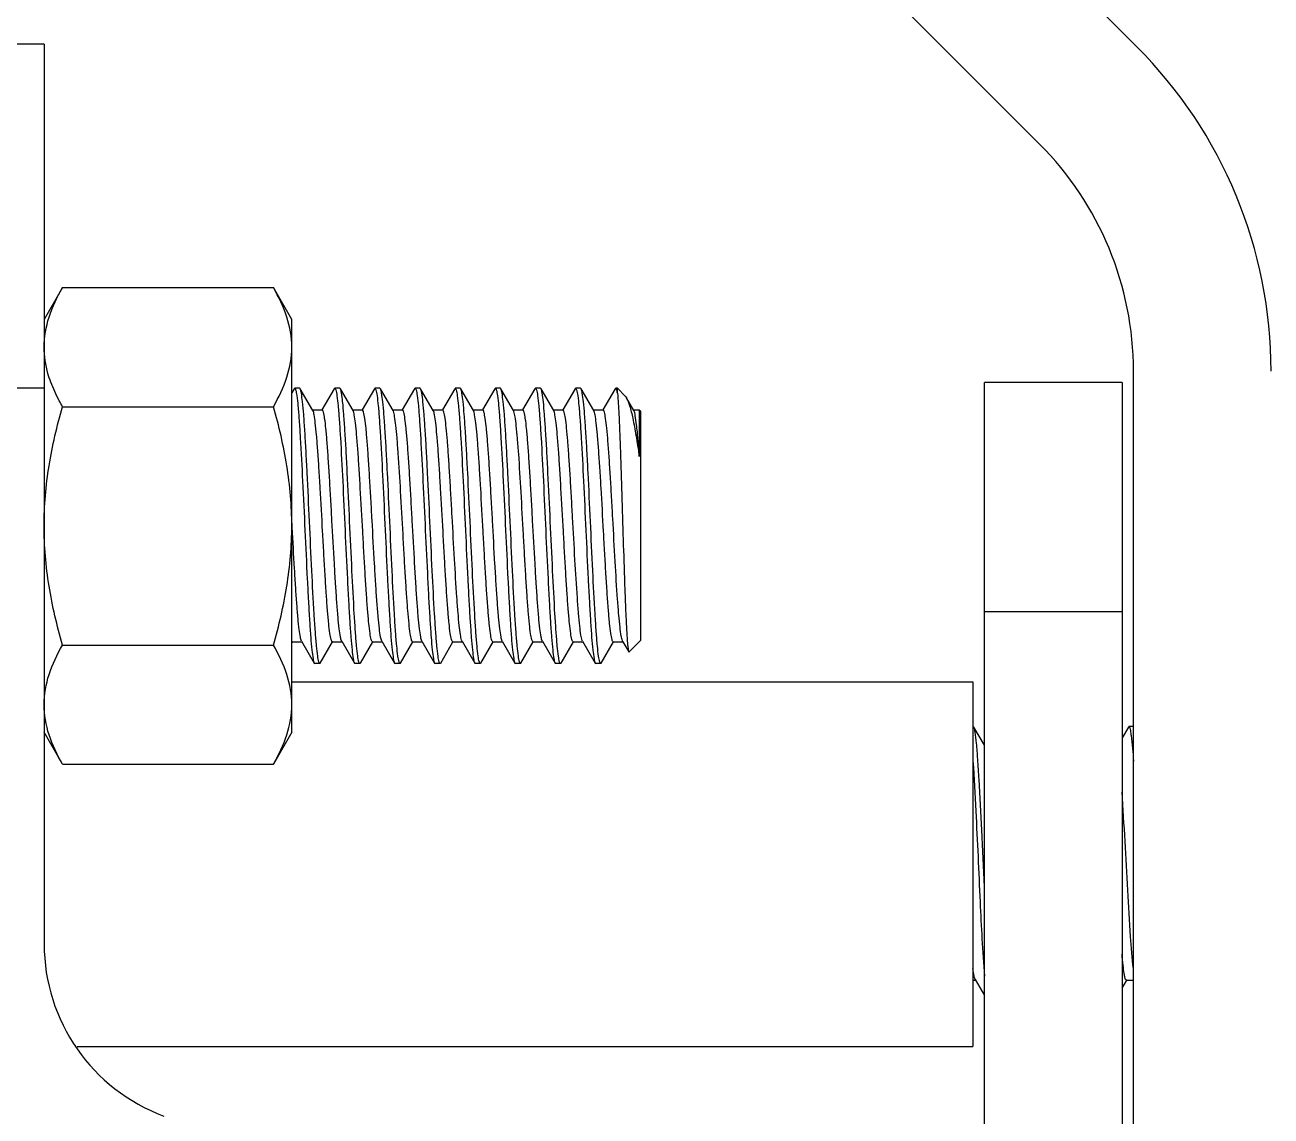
# Model space of a CAD drawing. Extents: x 27938 to 1507990, y 110129 to 923079.
# Drawn here: x 551778 to 552409, y 341411 to 341964 of the extents above; entities that cross this region are included whole.
import ezdxf

# ---------------------------------------------------------------- set-up
doc = ezdxf.new("R2010")
doc.units = 0
doc.header["$LTSCALE"] = 1000
doc.header["$MEASUREMENT"] = 0

msp = doc.modelspace()

# ---------------------------------------------------------------- linework, layer by layer
at = {"linetype": 'Continuous'}
for p, q in [((552044.68, 342249.03), (552340.88, 341952.82)), ((552291.6, 341903.54), (551995.39, 342199.75)), ((551787.47, 341954.08), (551717.78, 341954.08)), ((551787.47, 341954.08), (551787.47, 341498.38)), ((551796.81, 341830.83), (551787.47, 341814.66)), ((551796.81, 341830.83), (551903.59, 341830.83)), ((551912.93, 341814.66), (551903.59, 341830.83)), ((551912.93, 341605.62), (551912.93, 341814.66)), ((552263.73, 341025.74), (552263.73, 341782.74)), ((552333.42, 341782.74), (552263.73, 341782.74)), ((552333.42, 341782.74), (552333.42, 340714.07)), ((552339.23, 341294.87), (552339.23, 341788.55)), ((551787.47, 341779.84), (551717.78, 341779.84)), ((551914.11, 341779.61), (551912.93, 341777.56)), ((551914.11, 341779.61), (551914.37, 341779.84)), ((551916.91, 341779.84), (551914.37, 341779.84)), ((551916.91, 341779.84), (551914.37, 341779.84)), ((551914.37, 341779.84), (551914.41, 341779.83)), ((551917.17, 341779.61), (551916.91, 341779.84)), ((551923.59, 341768.53), (551917.17, 341779.61)), ((551934.44, 341779.61), (551928.21, 341768.87)), ((551934.44, 341779.61), (551934.7, 341779.84)), ((551937.24, 341779.84), (551934.7, 341779.84)), ((551937.24, 341779.84), (551934.7, 341779.84)), ((551934.7, 341779.84), (551934.74, 341779.83)), ((551937.5, 341779.61), (551937.24, 341779.84)), ((551943.92, 341768.53), (551937.5, 341779.61)), ((551954.77, 341779.61), (551948.54, 341768.87)), ((551954.77, 341779.61), (551955.03, 341779.84)), ((551957.57, 341779.84), (551955.03, 341779.84)), ((551957.57, 341779.84), (551955.03, 341779.84)), ((551955.03, 341779.84), (551955.07, 341779.83)), ((551957.83, 341779.61), (551957.57, 341779.84)), ((551964.25, 341768.53), (551957.83, 341779.61)), ((551975.1, 341779.61), (551968.87, 341768.87)), ((551975.1, 341779.61), (551975.36, 341779.84)), ((551977.9, 341779.84), (551975.36, 341779.84)), ((551977.9, 341779.84), (551975.36, 341779.84)), ((551975.36, 341779.84), (551975.39, 341779.83)), ((551978.16, 341779.61), (551977.9, 341779.84)), ((551984.58, 341768.53), (551978.16, 341779.61)), ((551995.42, 341779.61), (551989.2, 341768.87)), ((551995.42, 341779.61), (551995.68, 341779.84)), ((551998.22, 341779.84), (551995.68, 341779.84)), ((551998.22, 341779.84), (551995.68, 341779.84)), ((551995.68, 341779.84), (551995.72, 341779.83)), ((551998.48, 341779.61), (551998.22, 341779.84)), ((552004.9, 341768.53), (551998.48, 341779.61)), ((552015.75, 341779.61), (552009.52, 341768.87)), ((552015.75, 341779.61), (552016.01, 341779.84)), ((552018.55, 341779.84), (552016.01, 341779.84)), ((552018.55, 341779.84), (552016.01, 341779.84)), ((552016.01, 341779.84), (552016.05, 341779.83)), ((552018.81, 341779.61), (552018.55, 341779.84)), ((552025.23, 341768.53), (552018.81, 341779.61)), ((552036.08, 341779.61), (552029.85, 341768.87)), ((552036.08, 341779.61), (552036.34, 341779.84)), ((552038.88, 341779.84), (552036.34, 341779.84)), ((552038.88, 341779.84), (552036.34, 341779.84)), ((552036.34, 341779.84), (552036.38, 341779.83)), ((552039.14, 341779.61), (552038.88, 341779.84)), ((552045.56, 341768.53), (552039.14, 341779.61)), ((552056.41, 341779.61), (552050.18, 341768.87)), ((552056.41, 341779.61), (552056.67, 341779.84)), ((552059.21, 341779.84), (552056.67, 341779.84)), ((552059.21, 341779.84), (552056.67, 341779.84)), ((552056.67, 341779.84), (552056.71, 341779.83)), ((552059.47, 341779.61), (552059.21, 341779.84)), ((552065.89, 341768.53), (552059.47, 341779.61)), ((552076.74, 341779.61), (552070.51, 341768.87)), ((552077, 341779.84), (552076.74, 341779.61)), ((552077.87, 341779.84), (552077, 341779.84)), ((552081.81, 341775.9), (552077.87, 341779.84)), ((552077.87, 341777.29), (552077.87, 341779.84)), ((551796.81, 341770.48), (551903.59, 341770.48)), ((552086.22, 341768.53), (552082.47, 341775)), ((551928.33, 341768.8), (551923.44, 341768.8)), ((551948.66, 341768.8), (551943.77, 341768.8)), ((551968.98, 341768.8), (551964.09, 341768.8)), ((551964.4, 341768.2), (551964.25, 341768.53)), ((551989.31, 341768.8), (551984.42, 341768.8)), ((552009.64, 341768.8), (552004.75, 341768.8)), ((552029.97, 341768.8), (552025.08, 341768.8)), ((552025.42, 341768.11), (552025.23, 341768.53)), ((552050.3, 341768.8), (552045.41, 341768.8)), ((552070.62, 341768.8), (552065.73, 341768.8)), ((552088.91, 341768.8), (552086.06, 341768.8)), ((552089.49, 341768.22), (552088.91, 341768.8)), ((552088.91, 341768.8), (552088.91, 341745.34)), ((552089.49, 341768.22), (552089.49, 341652.06)), ((551913.08, 341710.15), (551912.93, 341712.98)), ((551913.12, 341709.41), (551913.08, 341710.15)), ((552333.42, 341666.58), (552263.73, 341666.58)), ((551912.93, 341650.88), (551913.23, 341651.41)), ((551913.12, 341651.48), (551918.01, 341651.48)), ((551917.86, 341651.74), (551924.28, 341640.67)), ((551927.34, 341640.67), (551933.56, 341651.41)), ((551933.45, 341651.48), (551938.34, 341651.48)), ((551938.18, 341651.74), (551944.6, 341640.67)), ((551947.66, 341640.67), (551953.89, 341651.41)), ((551953.78, 341651.48), (551958.67, 341651.48)), ((551958.51, 341651.74), (551964.93, 341640.67)), ((551967.99, 341640.67), (551974.22, 341651.41)), ((551974.1, 341651.48), (551978.99, 341651.48)), ((551978.84, 341651.74), (551985.26, 341640.67)), ((551988.32, 341640.67), (551994.55, 341651.41)), ((551994.43, 341651.48), (551999.32, 341651.48)), ((551999.17, 341651.74), (552005.59, 341640.67)), ((552008.65, 341640.67), (552014.87, 341651.41)), ((552014.76, 341651.48), (552019.65, 341651.48)), ((552019.5, 341651.74), (552025.92, 341640.67)), ((552028.98, 341640.67), (552035.2, 341651.41)), ((552035.09, 341651.48), (552039.98, 341651.48)), ((552039.82, 341651.74), (552046.24, 341640.67)), ((552049.3, 341640.67), (552055.53, 341651.41)), ((552055.42, 341651.48), (552060.31, 341651.48)), ((552060.15, 341651.75), (552059.97, 341652.16)), ((552060.15, 341651.74), (552066.57, 341640.67)), ((552069.63, 341640.67), (552075.86, 341651.41)), ((552075.74, 341651.48), (552080.63, 341651.48)), ((552080.48, 341651.74), (552080.38, 341651.95)), ((552080.48, 341651.74), (552080.63, 341651.48)), ((552080.63, 341651.48), (552083.58, 341646.4)), ((552089.49, 341652.06), (552083.76, 341646.33)), ((551796.81, 341649.79), (551903.59, 341649.79)), ((552083.58, 341646.4), (552083.76, 341646.33)), ((551924.28, 341640.67), (551924.54, 341640.44)), ((551927.08, 341640.44), (551924.54, 341640.44)), ((551927.08, 341640.44), (551924.54, 341640.44)), ((551927.08, 341640.44), (551927.04, 341640.45)), ((551927.34, 341640.67), (551927.08, 341640.44)), ((551944.6, 341640.67), (551944.86, 341640.44)), ((551947.4, 341640.44), (551944.86, 341640.44)), ((551947.4, 341640.44), (551944.86, 341640.44)), ((551947.4, 341640.44), (551947.37, 341640.45)), ((551947.66, 341640.67), (551947.4, 341640.44)), ((551964.93, 341640.67), (551965.19, 341640.44)), ((551967.73, 341640.44), (551965.19, 341640.44)), ((551967.73, 341640.44), (551965.19, 341640.44)), ((551967.73, 341640.44), (551967.69, 341640.45)), ((551967.99, 341640.67), (551967.73, 341640.44)), ((551985.26, 341640.67), (551985.52, 341640.44)), ((551988.06, 341640.44), (551985.52, 341640.44)), ((551988.06, 341640.44), (551985.52, 341640.44)), ((551988.06, 341640.44), (551988.02, 341640.45)), ((551988.32, 341640.67), (551988.06, 341640.44)), ((552005.59, 341640.67), (552005.85, 341640.44)), ((552008.39, 341640.44), (552005.85, 341640.44)), ((552008.39, 341640.44), (552005.85, 341640.44)), ((552008.39, 341640.44), (552008.35, 341640.45)), ((552008.65, 341640.67), (552008.39, 341640.44)), ((552025.92, 341640.67), (552026.18, 341640.44)), ((552028.72, 341640.44), (552026.18, 341640.44)), ((552028.72, 341640.44), (552026.18, 341640.44)), ((552028.72, 341640.44), (552028.68, 341640.45)), ((552028.98, 341640.67), (552028.72, 341640.44)), ((552046.24, 341640.67), (552046.5, 341640.44)), ((552049.04, 341640.44), (552046.5, 341640.44)), ((552049.04, 341640.44), (552046.5, 341640.44)), ((552049.04, 341640.44), (552049.01, 341640.45)), ((552049.3, 341640.67), (552049.04, 341640.44)), ((552066.57, 341640.67), (552066.83, 341640.44)), ((552069.37, 341640.44), (552066.83, 341640.44)), ((552069.37, 341640.44), (552066.83, 341640.44)), ((552069.37, 341640.44), (552069.33, 341640.45)), ((552069.63, 341640.67), (552069.37, 341640.44)), ((551912.93, 341631.15), (552257.92, 341631.15)), ((552257.92, 341631.15), (552257.92, 341446.46)), ((552258.37, 341608.28), (552258.11, 341608.5)), ((552263.73, 341599.03), (552258.37, 341608.28)), ((552336.63, 341608.28), (552333.42, 341602.75)), ((552336.63, 341608.28), (552336.88, 341608.5)), ((552339.43, 341608.5), (552336.88, 341608.5)), ((552339.43, 341608.5), (552336.88, 341608.5)), ((551796.81, 341589.45), (551787.47, 341605.62)), ((551912.93, 341605.62), (551903.59, 341589.45)), ((551796.81, 341589.45), (551903.59, 341589.45)), ((552257.92, 341480.14), (552259.37, 341480.14)), ((552259.06, 341480.41), (552263.73, 341472.35)), ((552333.42, 341476.07), (552335.79, 341480.14)), ((552335.63, 341480.14), (552339.23, 341480.14)), ((551804.16, 341446.46), (552257.92, 341446.46))]:
    msp.add_line(p, q, dxfattribs=at)
for centre, radius, start, end in [((552176.61, 341788.55), 232.32, 0, 45), ((552176.61, 341788.55), 162.62, 0, 45), ((551880.4, 341498.38), 162.62, 180, 249.68249), ((551880.4, 341498.38), 92.93, 180, 249.68249)]:
    msp.add_arc(centre, radius, start, end, dxfattribs=at)
for points, knots in [([(551787.47, 341800.66), (551787.47, 341805.81), (551789.4, 341816.47), (551794.07, 341826.09), (551796.81, 341830.83)], [0, 0, 0, 0, 0.485069, 1, 1, 1, 1]), ([(551912.93, 341800.66), (551912.93, 341805.81), (551911, 341816.47), (551906.32, 341826.09), (551903.59, 341830.83)], [0, 0, 0, 0, 0.485069, 1, 1, 1, 1]), ([(551790.87, 341782.86), (551790.33, 341784.32), (551788.42, 341790.06), (551787.47, 341796.15), (551787.47, 341800.66)], [0, 0, 0, 0, 0.255881, 1, 1, 1, 1]), ([(551903.59, 341770.48), (551906.32, 341775.22), (551911, 341784.85), (551912.93, 341795.51), (551912.93, 341800.66)], [0, 0, 0, 0, 0.514931, 1, 1, 1, 1]), ([(551796.81, 341770.48), (551796.22, 341771.5), (551794, 341775.5), (551792.06, 341779.67), (551790.87, 341782.86)], [0, 0, 0, 0, 0.255395, 1, 1, 1, 1]), ([(551914.41, 341779.83), (551914.45, 341779.82), (551914.69, 341779.63), (551914.77, 341779.33), (551914.84, 341779.09)], [0, 0, 0, 0, 0.14607, 1, 1, 1, 1]), ([(551914.84, 341779.09), (551915.15, 341778.13), (551915.55, 341775.39), (551916.12, 341770.29), (551916.67, 341763.18), (551917.5, 341750.47), (551918.45, 341731.83), (551919.55, 341707.94), (551920.5, 341687.66), (551921.3, 341672.39), (551921.86, 341662.56), (551922.45, 341654.32), (551922.96, 341647.88), (551923.58, 341643.59), (551923.9, 341641.32), (551924.28, 341640.67)], [0, 0, 0, 0, 0.021893, 0.059338, 0.11121, 0.175832, 0.33449, 0.514559, 0.692469, 0.77323, 0.844901, 0.90513, 0.951948, 0.983856, 1, 1, 1, 1]), ([(551926.6, 341641.19), (551926.3, 341642.15), (551925.9, 341644.88), (551925.33, 341649.99), (551924.78, 341657.09), (551923.95, 341669.8), (551923, 341688.44), (551921.89, 341712.33), (551920.95, 341732.62), (551920.15, 341747.88), (551919.58, 341757.72), (551919, 341765.96), (551918.48, 341772.4), (551917.87, 341776.69), (551917.55, 341778.96), (551917.17, 341779.61)], [0, 0, 0, 0, 0.02187, 0.059297, 0.111154, 0.175764, 0.334422, 0.514507, 0.692435, 0.773208, 0.844889, 0.905123, 0.951944, 0.983855, 1, 1, 1, 1]), ([(551934.74, 341779.83), (551934.78, 341779.82), (551935.02, 341779.64), (551935.09, 341779.33), (551935.17, 341779.1)], [0, 0, 0, 0, 0.146483, 1, 1, 1, 1]), ([(551935.17, 341779.1), (551935.48, 341778.14), (551935.88, 341775.41), (551936.45, 341770.31), (551937, 341763.2), (551937.82, 341750.5), (551938.77, 341731.85), (551939.88, 341707.97), (551940.82, 341687.68), (551941.62, 341672.4), (551942.19, 341662.57), (551942.78, 341654.33), (551943.29, 341647.89), (551943.91, 341643.59), (551944.23, 341641.32), (551944.6, 341640.67)], [0, 0, 0, 0, 0.021833, 0.05923, 0.111064, 0.175659, 0.33431, 0.514413, 0.692368, 0.773157, 0.844855, 0.905103, 0.951934, 0.983852, 1, 1, 1, 1]), ([(551946.93, 341641.19), (551946.62, 341642.15), (551946.22, 341644.89), (551945.65, 341649.99), (551945.1, 341657.1), (551944.28, 341669.81), (551943.33, 341688.45), (551942.22, 341712.34), (551941.28, 341732.62), (551940.48, 341747.89), (551939.91, 341757.72), (551939.33, 341765.96), (551938.81, 341772.4), (551938.2, 341776.69), (551937.87, 341778.96), (551937.5, 341779.61)], [0, 0, 0, 0, 0.02189, 0.059333, 0.111204, 0.175825, 0.334482, 0.514553, 0.692464, 0.773225, 0.844897, 0.905128, 0.951947, 0.983856, 1, 1, 1, 1]), ([(551955.07, 341779.83), (551955.11, 341779.82), (551955.34, 341779.64), (551955.42, 341779.35), (551955.49, 341779.12)], [0, 0, 0, 0, 0.14739, 1, 1, 1, 1]), ([(551955.49, 341779.12), (551955.8, 341778.16), (551956.2, 341775.44), (551956.77, 341770.36), (551957.32, 341763.26), (551958.15, 341750.57), (551959.1, 341731.92), (551960.21, 341708.02), (551961.15, 341687.72), (551961.95, 341672.43), (551962.52, 341662.59), (551963.1, 341654.34), (551963.62, 341647.89), (551964.23, 341643.59), (551964.56, 341641.32), (551964.93, 341640.67)], [0, 0, 0, 0, 0.021699, 0.058987, 0.110742, 0.175283, 0.333897, 0.514056, 0.692114, 0.772961, 0.844719, 0.905022, 0.951896, 0.98384, 1, 1, 1, 1]), ([(551967.26, 341641.18), (551966.95, 341642.14), (551966.55, 341644.87), (551965.98, 341649.97), (551965.43, 341657.08), (551964.61, 341669.78), (551963.66, 341688.43), (551962.55, 341712.32), (551961.61, 341732.61), (551960.81, 341747.88), (551960.24, 341757.71), (551959.66, 341765.95), (551959.14, 341772.39), (551958.52, 341776.69), (551958.2, 341778.96), (551957.83, 341779.61)], [0, 0, 0, 0, 0.021836, 0.059237, 0.111077, 0.175677, 0.334321, 0.514424, 0.692372, 0.773156, 0.844853, 0.905103, 0.951936, 0.983852, 1, 1, 1, 1]), ([(551975.39, 341779.83), (551975.44, 341779.82), (551975.68, 341779.64), (551975.75, 341779.33), (551975.83, 341779.09)], [0, 0, 0, 0, 0.146196, 1, 1, 1, 1]), ([(551975.83, 341779.09), (551976.14, 341778.13), (551976.54, 341775.4), (551977.11, 341770.29), (551977.66, 341763.18), (551978.48, 341750.48), (551979.43, 341731.83), (551980.54, 341707.95), (551981.48, 341687.66), (551982.28, 341672.39), (551982.85, 341662.56), (551983.43, 341654.32), (551983.95, 341647.88), (551984.56, 341643.59), (551984.89, 341641.32), (551985.26, 341640.67)], [0, 0, 0, 0, 0.021874, 0.059306, 0.111169, 0.175785, 0.334437, 0.514518, 0.69244, 0.773206, 0.844885, 0.905122, 0.951944, 0.983855, 1, 1, 1, 1]), ([(551987.59, 341641.17), (551987.28, 341642.12), (551986.89, 341644.85), (551986.32, 341649.93), (551985.77, 341657.03), (551984.94, 341669.73), (551983.99, 341688.37), (551982.88, 341712.27), (551981.94, 341732.57), (551981.14, 341747.85), (551980.57, 341757.69), (551979.98, 341765.94), (551979.47, 341772.39), (551978.85, 341776.69), (551978.53, 341778.96), (551978.16, 341779.61)], [0, 0, 0, 0, 0.021728, 0.059039, 0.110811, 0.175364, 0.333989, 0.514137, 0.692171, 0.773007, 0.844751, 0.905041, 0.951904, 0.983842, 1, 1, 1, 1]), ([(551995.72, 341779.83), (551995.76, 341779.82), (551996.01, 341779.63), (551996.08, 341779.33), (551996.16, 341779.09)], [0, 0, 0, 0, 0.146015, 1, 1, 1, 1]), ([(551996.16, 341779.09), (551996.46, 341778.12), (551996.86, 341775.39), (551997.43, 341770.28), (551997.98, 341763.17), (551998.81, 341750.47), (551999.76, 341731.82), (552000.87, 341707.94), (552001.81, 341687.65), (552002.61, 341672.39), (552003.18, 341662.56), (552003.76, 341654.32), (552004.28, 341647.88), (552004.89, 341643.59), (552005.21, 341641.32), (552005.59, 341640.67)], [0, 0, 0, 0, 0.021902, 0.059353, 0.11123, 0.175855, 0.334516, 0.514581, 0.692484, 0.773243, 0.844911, 0.905136, 0.951951, 0.983857, 1, 1, 1, 1]), ([(552007.92, 341641.19), (552007.61, 341642.15), (552007.21, 341644.89), (552006.64, 341649.99), (552006.09, 341657.1), (552005.26, 341669.8), (552004.31, 341688.45), (552003.21, 341712.33), (552002.26, 341732.62), (552001.46, 341747.89), (552000.9, 341757.72), (552000.31, 341765.96), (551999.8, 341772.4), (551999.18, 341776.69), (551998.86, 341778.96), (551998.48, 341779.61)], [0, 0, 0, 0, 0.021885, 0.059324, 0.11119, 0.175807, 0.334466, 0.514541, 0.692458, 0.773225, 0.8449, 0.90513, 0.951948, 0.983856, 1, 1, 1, 1]), ([(552016.05, 341779.83), (552016.09, 341779.82), (552016.33, 341779.64), (552016.41, 341779.34), (552016.48, 341779.1)], [0, 0, 0, 0, 0.146759, 1, 1, 1, 1]), ([(552016.48, 341779.1), (552016.79, 341778.14), (552017.19, 341775.42), (552017.76, 341770.32), (552018.31, 341763.22), (552019.13, 341750.52), (552020.09, 341731.87), (552021.19, 341707.98), (552022.14, 341687.69), (552022.93, 341672.41), (552023.5, 341662.58), (552024.09, 341654.33), (552024.6, 341647.89), (552025.22, 341643.59), (552025.54, 341641.32), (552025.92, 341640.67)], [0, 0, 0, 0, 0.021792, 0.059156, 0.110966, 0.175545, 0.334187, 0.514308, 0.692293, 0.7731, 0.844815, 0.905079, 0.951923, 0.983848, 1, 1, 1, 1]), ([(552028.24, 341641.19), (552027.94, 341642.15), (552027.54, 341644.89), (552026.97, 341649.99), (552026.42, 341657.1), (552025.59, 341669.8), (552024.64, 341688.45), (552023.53, 341712.33), (552022.59, 341732.62), (552021.79, 341747.89), (552021.22, 341757.72), (552020.64, 341765.96), (552020.12, 341772.4), (552019.51, 341776.69), (552019.19, 341778.96), (552018.81, 341779.61)], [0, 0, 0, 0, 0.021878, 0.059312, 0.111177, 0.175794, 0.334448, 0.514526, 0.692445, 0.773211, 0.844888, 0.905123, 0.951945, 0.983855, 1, 1, 1, 1]), ([(552036.38, 341779.83), (552036.42, 341779.82), (552036.66, 341779.64), (552036.73, 341779.34), (552036.81, 341779.1)], [0, 0, 0, 0, 0.146768, 1, 1, 1, 1]), ([(552036.81, 341779.1), (552037.12, 341778.14), (552037.52, 341775.42), (552038.09, 341770.32), (552038.64, 341763.22), (552039.46, 341750.52), (552040.41, 341731.87), (552041.52, 341707.98), (552042.46, 341687.69), (552043.26, 341672.41), (552043.83, 341662.58), (552044.42, 341654.33), (552044.93, 341647.89), (552045.55, 341643.59), (552045.87, 341641.32), (552046.24, 341640.67)], [0, 0, 0, 0, 0.021791, 0.059155, 0.110967, 0.175548, 0.334182, 0.514304, 0.692288, 0.773093, 0.844809, 0.905077, 0.951923, 0.983848, 1, 1, 1, 1]), ([(552048.58, 341641.17), (552048.27, 341642.13), (552047.87, 341644.86), (552047.3, 341649.95), (552046.75, 341657.05), (552045.92, 341669.75), (552044.97, 341688.39), (552043.86, 341712.29), (552042.92, 341732.58), (552042.12, 341747.86), (552041.55, 341757.7), (552040.97, 341765.95), (552040.45, 341772.39), (552039.84, 341776.69), (552039.51, 341778.96), (552039.14, 341779.61)], [0, 0, 0, 0, 0.021768, 0.059112, 0.11091, 0.17548, 0.33411, 0.514241, 0.692243, 0.773059, 0.844786, 0.905063, 0.951916, 0.983846, 1, 1, 1, 1]), ([(552056.71, 341779.83), (552056.75, 341779.82), (552056.99, 341779.64), (552057.06, 341779.33), (552057.14, 341779.09)], [0, 0, 0, 0, 0.146155, 1, 1, 1, 1]), ([(552057.14, 341779.09), (552057.45, 341778.13), (552057.85, 341775.39), (552058.42, 341770.29), (552058.97, 341763.18), (552059.79, 341750.48), (552060.74, 341731.83), (552061.85, 341707.95), (552062.79, 341687.66), (552063.59, 341672.39), (552064.16, 341662.56), (552064.74, 341654.32), (552065.26, 341647.88), (552065.88, 341643.59), (552066.2, 341641.32), (552066.57, 341640.67)], [0, 0, 0, 0, 0.02188, 0.059316, 0.111182, 0.1758, 0.334454, 0.51453, 0.692448, 0.773213, 0.844889, 0.905123, 0.951945, 0.983855, 1, 1, 1, 1]), ([(552068.9, 341641.17), (552068.6, 341642.13), (552068.2, 341644.86), (552067.63, 341649.95), (552067.08, 341657.05), (552066.25, 341669.75), (552065.3, 341688.39), (552064.19, 341712.29), (552063.25, 341732.58), (552062.45, 341747.86), (552061.88, 341757.7), (552061.3, 341765.95), (552060.78, 341772.39), (552060.16, 341776.69), (552059.84, 341778.96), (552059.47, 341779.61)], [0, 0, 0, 0, 0.021766, 0.059108, 0.110903, 0.175472, 0.334108, 0.51424, 0.692244, 0.773062, 0.844789, 0.905064, 0.951915, 0.983846, 1, 1, 1, 1]), ([(552077.24, 341779.63), (552077.21, 341779.69), (552077.15, 341779.78), (552077.04, 341779.84), (552077, 341779.84)], [0, 0, 0, 0, 0.595459, 1, 1, 1, 1]), ([(552077.87, 341777.29), (552077.82, 341777.57), (552077.66, 341778.35), (552077.52, 341779.18), (552077.24, 341779.63)], [0, 0, 0, 0, 0.346578, 1, 1, 1, 1]), ([(552077.87, 341777.29), (552078.22, 341773.82), (552078.68, 341764.77), (552079.34, 341748.69), (552079.98, 341728.4), (552080.65, 341706.24), (552081.23, 341687.76), (552081.72, 341674.04), (552082.07, 341665.3), (552082.44, 341658.04), (552082.73, 341652.42), (552083.18, 341648.8), (552083.29, 341646.9), (552083.58, 341646.4)], [0, 0, 0, 0, 0.079873, 0.207357, 0.368394, 0.544526, 0.714953, 0.791458, 0.858883, 0.915067, 0.958179, 0.986787, 1, 1, 1, 1]), ([(551787.47, 341710.14), (551787.47, 341720.34), (551789.25, 341740.78), (551793.98, 341760.68), (551796.81, 341770.48)], [0, 0, 0, 0, 0.499896, 1, 1, 1, 1]), ([(551912.93, 341710.14), (551912.93, 341720.34), (551911.14, 341740.78), (551906.42, 341760.68), (551903.59, 341770.48)], [0, 0, 0, 0, 0.499896, 1, 1, 1, 1]), ([(552082.47, 341775), (552083.17, 341773.78), (552084.32, 341770.3), (552085.82, 341763.93), (552087.38, 341755.33), (552088.38, 341748.88), (552088.91, 341745.34)], [0, 0, 0, 0, 0.139011, 0.356589, 0.647179, 1, 1, 1, 1]), ([(551933.45, 341651.48), (551933.31, 341651.48), (551933.02, 341651.9), (551932.61, 341653.24), (551932.07, 341656.35), (551931.52, 341661.36), (551930.92, 341668.2), (551930.33, 341676.52), (551929.73, 341686.06), (551929.12, 341696.47), (551928.32, 341710.99), (551927.53, 341725.38), (551926.7, 341739.12), (551926.11, 341748.1), (551925.5, 341755.69), (551924.95, 341761.68), (551924.33, 341765.74), (551923.96, 341767.9), (551923.59, 341768.53)], [0, 0, 0, 0, 0.003456, 0.010692, 0.037889, 0.081613, 0.140406, 0.212192, 0.2944, 0.384075, 0.477989, 0.664972, 0.751304, 0.828651, 0.894236, 0.945722, 0.981321, 1, 1, 1, 1]), ([(551938.18, 341651.75), (551937.82, 341652.38), (551937.45, 341654.54), (551936.83, 341658.6), (551936.27, 341664.59), (551935.67, 341672.18), (551935.07, 341681.16), (551934.24, 341694.9), (551933.46, 341709.29), (551932.65, 341723.8), (551932.05, 341734.22), (551931.45, 341743.76), (551930.85, 341752.08), (551930.26, 341758.92), (551929.7, 341763.93), (551929.16, 341767.04), (551928.76, 341768.38), (551928.46, 341768.8), (551928.33, 341768.8)], [0, 0, 0, 0, 0.01868, 0.054278, 0.105764, 0.171348, 0.248694, 0.335027, 0.52201, 0.615925, 0.705601, 0.787809, 0.859593, 0.918386, 0.962109, 0.989306, 0.996546, 1, 1, 1, 1]), ([(551953.78, 341651.48), (551953.64, 341651.48), (551953.34, 341651.9), (551952.94, 341653.24), (551952.4, 341656.35), (551951.85, 341661.36), (551951.25, 341668.2), (551950.66, 341676.52), (551950.05, 341686.06), (551949.45, 341696.47), (551948.64, 341710.99), (551947.86, 341725.38), (551947.03, 341739.12), (551946.44, 341748.1), (551945.83, 341755.69), (551945.28, 341761.68), (551944.66, 341765.74), (551944.29, 341767.9), (551943.92, 341768.53)], [0, 0, 0, 0, 0.003456, 0.010693, 0.037891, 0.081614, 0.140408, 0.212192, 0.2944, 0.384075, 0.47799, 0.664974, 0.751306, 0.828653, 0.894237, 0.945723, 0.981321, 1, 1, 1, 1]), ([(551958.51, 341651.75), (551958.14, 341652.38), (551957.77, 341654.54), (551957.15, 341658.6), (551956.6, 341664.59), (551956, 341672.18), (551955.4, 341681.16), (551954.57, 341694.9), (551953.79, 341709.29), (551952.98, 341723.8), (551952.38, 341734.22), (551951.78, 341743.76), (551951.18, 341752.08), (551950.58, 341758.92), (551950.03, 341763.93), (551949.49, 341767.04), (551949.09, 341768.38), (551948.79, 341768.8), (551948.66, 341768.8)], [0, 0, 0, 0, 0.018679, 0.054277, 0.105763, 0.171348, 0.248694, 0.335027, 0.52201, 0.615925, 0.7056, 0.787807, 0.859593, 0.918386, 0.96211, 0.989308, 0.996544, 1, 1, 1, 1]), ([(551974.1, 341651.48), (551973.97, 341651.48), (551973.68, 341651.88), (551973.28, 341653.19), (551972.75, 341656.2), (551972.21, 341661.07), (551971.62, 341667.71), (551971.03, 341675.81), (551970.44, 341685.11), (551969.84, 341695.3), (551969.05, 341709.58), (551968.1, 341726.86), (551967.13, 341743.15), (551966.28, 341754.29), (551965.72, 341760.53), (551965.13, 341764.99), (551964.72, 341767.38), (551964.4, 341768.2)], [0, 0, 0, 0, 0.003387, 0.010439, 0.0369, 0.079457, 0.136743, 0.2068, 0.287199, 0.375139, 0.467553, 0.652855, 0.817457, 0.884687, 0.938635, 0.97747, 1, 1, 1, 1]), ([(551978.84, 341651.74), (551978.47, 341652.38), (551978.1, 341654.54), (551977.48, 341658.6), (551976.93, 341664.59), (551976.32, 341672.18), (551975.73, 341681.16), (551974.9, 341694.9), (551974.12, 341709.29), (551973.31, 341723.8), (551972.71, 341734.22), (551972.1, 341743.76), (551971.51, 341752.08), (551970.91, 341758.92), (551970.36, 341763.93), (551969.82, 341767.04), (551969.42, 341768.38), (551969.12, 341768.8), (551968.98, 341768.8)], [0, 0, 0, 0, 0.01868, 0.054279, 0.105765, 0.17135, 0.248697, 0.335029, 0.522011, 0.615926, 0.705601, 0.787809, 0.859595, 0.918388, 0.962111, 0.989308, 0.996545, 1, 1, 1, 1]), ([(551994.43, 341651.48), (551994.3, 341651.48), (551994, 341651.9), (551993.6, 341653.24), (551993.06, 341656.35), (551992.5, 341661.36), (551991.91, 341668.2), (551991.31, 341676.52), (551990.71, 341686.06), (551990.11, 341696.47), (551989.3, 341710.99), (551988.52, 341725.38), (551987.69, 341739.12), (551987.09, 341748.1), (551986.49, 341755.69), (551985.93, 341761.68), (551985.31, 341765.74), (551984.94, 341767.9), (551984.58, 341768.53)], [0, 0, 0, 0, 0.003455, 0.010692, 0.037889, 0.081612, 0.140406, 0.212191, 0.294399, 0.384075, 0.477989, 0.664972, 0.751304, 0.82865, 0.894235, 0.945722, 0.981321, 1, 1, 1, 1]), ([(551998.95, 341652.25), (551998.65, 341653.14), (551998.23, 341655.64), (551997.65, 341660.25), (551997.08, 341666.59), (551996.25, 341677.8), (551995.27, 341694.07), (551994.33, 341711.29), (551993.54, 341725.47), (551992.95, 341735.56), (551992.36, 341744.77), (551991.78, 341752.77), (551991.2, 341759.33), (551990.66, 341764.14), (551990.13, 341767.11), (551989.73, 341768.41), (551989.44, 341768.8), (551989.31, 341768.8)], [0, 0, 0, 0, 0.024104, 0.064245, 0.119183, 0.187069, 0.352029, 0.536643, 0.62845, 0.715691, 0.795361, 0.864724, 0.921406, 0.963495, 0.989662, 0.996639, 1, 1, 1, 1]), ([(552014.76, 341651.48), (552014.62, 341651.48), (552014.33, 341651.9), (552013.93, 341653.24), (552013.39, 341656.35), (552012.83, 341661.36), (552012.23, 341668.2), (552011.64, 341676.52), (552011.04, 341686.06), (552010.43, 341696.47), (552009.63, 341710.99), (552008.84, 341725.38), (552008.02, 341739.12), (552007.42, 341748.1), (552006.81, 341755.69), (552006.26, 341761.68), (552005.64, 341765.74), (552005.27, 341767.9), (552004.9, 341768.53)], [0, 0, 0, 0, 0.003456, 0.010693, 0.037891, 0.081614, 0.140408, 0.212193, 0.2944, 0.384075, 0.47799, 0.664974, 0.751306, 0.828653, 0.894237, 0.945723, 0.981321, 1, 1, 1, 1]), ([(552019.5, 341651.75), (552019.13, 341652.38), (552018.76, 341654.54), (552018.14, 341658.6), (552017.59, 341664.59), (552016.98, 341672.18), (552016.38, 341681.16), (552015.56, 341694.9), (552014.77, 341709.29), (552013.97, 341723.8), (552013.36, 341734.22), (552012.76, 341743.76), (552012.17, 341752.08), (552011.57, 341758.92), (552011.01, 341763.93), (552010.47, 341767.04), (552010.07, 341768.38), (552009.78, 341768.8), (552009.64, 341768.8)], [0, 0, 0, 0, 0.018679, 0.054277, 0.105763, 0.171347, 0.248694, 0.335027, 0.52201, 0.615925, 0.7056, 0.787807, 0.859592, 0.918386, 0.962109, 0.989307, 0.996544, 1, 1, 1, 1]), ([(552035.09, 341651.48), (552034.96, 341651.48), (552034.66, 341651.88), (552034.27, 341653.18), (552033.74, 341656.17), (552033.2, 341661), (552032.61, 341667.6), (552032.03, 341675.65), (552031.44, 341684.91), (552030.84, 341695.04), (552030.05, 341709.27), (552029.11, 341726.51), (552028.13, 341742.79), (552027.29, 341753.97), (552026.73, 341760.27), (552026.15, 341764.81), (552025.73, 341767.25), (552025.42, 341768.11)], [0, 0, 0, 0, 0.003373, 0.010385, 0.036689, 0.078996, 0.13596, 0.205646, 0.285655, 0.373222, 0.465313, 0.650248, 0.815042, 0.882623, 0.937099, 0.976631, 1, 1, 1, 1]), ([(552039.82, 341651.74), (552039.46, 341652.38), (552039.09, 341654.54), (552038.47, 341658.6), (552037.91, 341664.59), (552037.31, 341672.18), (552036.71, 341681.16), (552035.88, 341694.9), (552035.1, 341709.29), (552034.29, 341723.8), (552033.69, 341734.22), (552033.09, 341743.76), (552032.49, 341752.08), (552031.9, 341758.92), (552031.34, 341763.93), (552030.8, 341767.04), (552030.4, 341768.38), (552030.1, 341768.8), (552029.97, 341768.8)], [0, 0, 0, 0, 0.01868, 0.054279, 0.105765, 0.17135, 0.248697, 0.335029, 0.522011, 0.615925, 0.705601, 0.787809, 0.859595, 0.918388, 0.962111, 0.989308, 0.996545, 1, 1, 1, 1]), ([(552055.42, 341651.48), (552055.28, 341651.48), (552054.98, 341651.9), (552054.58, 341653.24), (552054.04, 341656.35), (552053.49, 341661.36), (552052.89, 341668.2), (552052.3, 341676.52), (552051.69, 341686.06), (552051.09, 341696.47), (552050.28, 341710.99), (552049.5, 341725.38), (552048.67, 341739.12), (552048.08, 341748.1), (552047.47, 341755.69), (552046.92, 341761.68), (552046.3, 341765.74), (552045.93, 341767.9), (552045.56, 341768.53)], [0, 0, 0, 0, 0.003455, 0.010692, 0.037889, 0.081612, 0.140405, 0.212191, 0.294399, 0.384075, 0.477989, 0.664971, 0.751303, 0.82865, 0.894235, 0.945721, 0.98132, 1, 1, 1, 1]), ([(552059.97, 341652.16), (552059.66, 341653.01), (552059.24, 341655.45), (552058.66, 341659.98), (552058.09, 341666.27), (552057.25, 341677.44), (552056.28, 341693.73), (552055.33, 341710.98), (552054.54, 341725.21), (552053.95, 341735.35), (552053.36, 341744.61), (552052.77, 341752.67), (552052.19, 341759.27), (552051.65, 341764.11), (552051.11, 341767.1), (552050.72, 341768.4), (552050.43, 341768.8), (552050.3, 341768.8)], [0, 0, 0, 0, 0.023269, 0.062718, 0.117132, 0.184671, 0.349442, 0.534421, 0.62655, 0.714161, 0.794217, 0.863947, 0.920949, 0.963286, 0.989608, 0.996625, 1, 1, 1, 1]), ([(552075.74, 341651.48), (552075.61, 341651.48), (552075.31, 341651.9), (552074.91, 341653.24), (552074.37, 341656.35), (552073.82, 341661.36), (552073.22, 341668.2), (552072.62, 341676.52), (552072.02, 341686.06), (552071.42, 341696.47), (552070.61, 341710.99), (552069.83, 341725.38), (552069, 341739.12), (552068.4, 341748.1), (552067.8, 341755.69), (552067.25, 341761.68), (552066.62, 341765.74), (552066.26, 341767.9), (552065.89, 341768.53)], [0, 0, 0, 0, 0.003455, 0.010693, 0.037891, 0.081614, 0.140407, 0.212192, 0.2944, 0.384075, 0.47799, 0.664974, 0.751306, 0.828653, 0.894237, 0.945723, 0.981321, 1, 1, 1, 1]), ([(552080.38, 341651.95), (552080.05, 341652.71), (552079.65, 341655.02), (552079.05, 341659.35), (552078.49, 341665.5), (552077.63, 341676.59), (552076.65, 341692.89), (552075.7, 341710.22), (552074.91, 341724.58), (552074.31, 341734.84), (552073.71, 341744.23), (552073.12, 341752.41), (552072.53, 341759.11), (552071.98, 341764.03), (552071.45, 341767.07), (552071.05, 341768.39), (552070.76, 341768.8), (552070.62, 341768.8)], [0, 0, 0, 0, 0.021222, 0.058965, 0.112084, 0.178762, 0.343059, 0.528931, 0.621852, 0.710377, 0.791385, 0.862024, 0.919818, 0.962768, 0.989477, 0.996588, 1, 1, 1, 1]), ([(552088.91, 341745.34), (552088.7, 341748.32), (552088.3, 341753.63), (552087.71, 341760.6), (552087.01, 341765.31), (552086.63, 341767.81), (552086.22, 341768.53)], [0, 0, 0, 0, 0.382915, 0.68479, 0.89301, 1, 1, 1, 1]), ([(551796.81, 341649.79), (551793.98, 341659.6), (551789.25, 341679.5), (551787.47, 341699.94), (551787.47, 341710.14)], [0, 0, 0, 0, 0.500104, 1, 1, 1, 1]), ([(551903.59, 341649.79), (551906.42, 341659.6), (551911.14, 341679.5), (551912.93, 341699.94), (551912.93, 341710.14)], [0, 0, 0, 0, 0.500104, 1, 1, 1, 1]), ([(551917.86, 341651.74), (551917.51, 341652.34), (551917.15, 341654.36), (551916.55, 341658.16), (551916.02, 341663.75), (551915.44, 341670.85), (551914.87, 341679.27), (551914.07, 341692.27), (551913.51, 341702.43), (551913.12, 341709.41)], [0, 0, 0, 0, 0.035817, 0.103405, 0.201006, 0.325505, 0.472815, 0.638061, 1, 1, 1, 1]), ([(551913.12, 341651.48), (551913.09, 341651.48), (551913.01, 341651.5), (551912.95, 341651.55), (551912.93, 341651.59)], [0, 0, 0, 0, 0.445368, 1, 1, 1, 1]), ([(551787.47, 341619.62), (551787.47, 341624.77), (551789.4, 341635.43), (551794.07, 341645.06), (551796.81, 341649.79)], [0, 0, 0, 0, 0.485069, 1, 1, 1, 1]), ([(551912.93, 341619.62), (551912.93, 341624.77), (551911, 341635.43), (551906.32, 341645.06), (551903.59, 341649.79)], [0, 0, 0, 0, 0.485069, 1, 1, 1, 1]), ([(551927.04, 341640.45), (551927, 341640.46), (551926.75, 341640.64), (551926.68, 341640.95), (551926.6, 341641.19)], [0, 0, 0, 0, 0.146229, 1, 1, 1, 1]), ([(551947.37, 341640.45), (551947.32, 341640.46), (551947.08, 341640.64), (551947.01, 341640.95), (551946.93, 341641.19)], [0, 0, 0, 0, 0.146092, 1, 1, 1, 1]), ([(551967.69, 341640.45), (551967.65, 341640.46), (551967.41, 341640.64), (551967.34, 341640.95), (551967.26, 341641.18)], [0, 0, 0, 0, 0.146465, 1, 1, 1, 1]), ([(551988.02, 341640.45), (551987.98, 341640.46), (551987.74, 341640.64), (551987.67, 341640.94), (551987.59, 341641.17)], [0, 0, 0, 0, 0.147196, 1, 1, 1, 1]), ([(552008.35, 341640.45), (552008.31, 341640.46), (552008.07, 341640.64), (552007.99, 341640.95), (552007.92, 341641.19)], [0, 0, 0, 0, 0.146127, 1, 1, 1, 1]), ([(552028.68, 341640.45), (552028.64, 341640.46), (552028.39, 341640.64), (552028.32, 341640.95), (552028.24, 341641.19)], [0, 0, 0, 0, 0.146169, 1, 1, 1, 1]), ([(552049.01, 341640.45), (552048.96, 341640.46), (552048.73, 341640.64), (552048.65, 341640.94), (552048.58, 341641.17)], [0, 0, 0, 0, 0.146926, 1, 1, 1, 1]), ([(552069.33, 341640.45), (552069.29, 341640.46), (552069.05, 341640.64), (552068.98, 341640.94), (552068.9, 341641.17)], [0, 0, 0, 0, 0.146938, 1, 1, 1, 1]), ([(551796.81, 341589.45), (551794.07, 341594.19), (551789.4, 341603.81), (551787.47, 341614.47), (551787.47, 341619.62)], [0, 0, 0, 0, 0.514931, 1, 1, 1, 1]), ([(551903.59, 341589.45), (551906.32, 341594.19), (551911, 341603.81), (551912.93, 341614.47), (551912.93, 341619.62)], [0, 0, 0, 0, 0.514931, 1, 1, 1, 1]), ([(552263.73, 341527.39), (552263.28, 341536.93), (552262.45, 341555.03), (552261.4, 341576.6), (552260.44, 341591.3), (552259.87, 341599.33), (552259.15, 341604.67), (552258.83, 341607.49), (552258.37, 341608.27)], [0, 0, 0, 0, 0.352979, 0.670269, 0.798336, 0.89849, 0.966549, 1, 1, 1, 1]), ([(552336.88, 341608.5), (552336.95, 341608.5), (552337.1, 341608.39), (552337.17, 341608.24), (552337.21, 341608.14)], [0, 0, 0, 0, 0.372755, 1, 1, 1, 1]), ([(552337.21, 341608.14), (552337.26, 341608.05), (552337.46, 341607.5), (552337.58, 341606.93), (552337.67, 341606.46)], [0, 0, 0, 0, 0.179445, 1, 1, 1, 1]), ([(552337.67, 341606.46), (552337.83, 341605.62), (552338.57, 341600.47), (552338.93, 341595.28), (552339.23, 341590.94)], [0, 0, 0, 0, 0.162909, 1, 1, 1, 1]), ([(552257.92, 341590.94), (552258.51, 341582.54), (552259.76, 341558.81), (552261.41, 341522.52), (552262.73, 341494.64), (552263.73, 341482.11)], [0, 0, 0, 0, 0.231876, 0.654001, 1, 1, 1, 1]), ([(552339.23, 341485.89), (552338.54, 341491.28), (552337.58, 341504.53), (552335.77, 341534.33), (552334.59, 341558.73), (552333.43, 341575.27)], [0, 0, 0, 0, 0.181921, 0.444719, 1, 1, 1, 1]), ([(552335.63, 341480.14), (552335.29, 341480.14), (552334.89, 341481.74), (552334.41, 341483.89), (552333.9, 341488.22), (552333.59, 341491.41), (552333.42, 341493.29)], [0, 0, 0, 0, 0.07557, 0.268534, 0.579327, 1, 1, 1, 1]), ([(552258.73, 341481.28), (552258.65, 341481.56), (552258.29, 341483.08), (552258.08, 341484.63), (552257.92, 341485.9)], [0, 0, 0, 0, 0.181659, 1, 1, 1, 1]), ([(552259.06, 341480.41), (552258.99, 341480.52), (552258.87, 341480.81), (552258.78, 341481.11), (552258.73, 341481.28)], [0, 0, 0, 0, 0.424647, 1, 1, 1, 1])]:
    msp.add_open_spline(points, degree=3, knots=knots, dxfattribs=at)
for points in [[(552081.81, 341775.9), (552082.07, 341775.64), (552082.28, 341775.32), (552082.47, 341775)], [(551999.17, 341651.75), (551999.08, 341651.9), (551999.01, 341652.08), (551998.95, 341652.25)]]:
    msp.add_open_spline(points, degree=3, dxfattribs=at)

doc.saveas('drawing.dxf')
